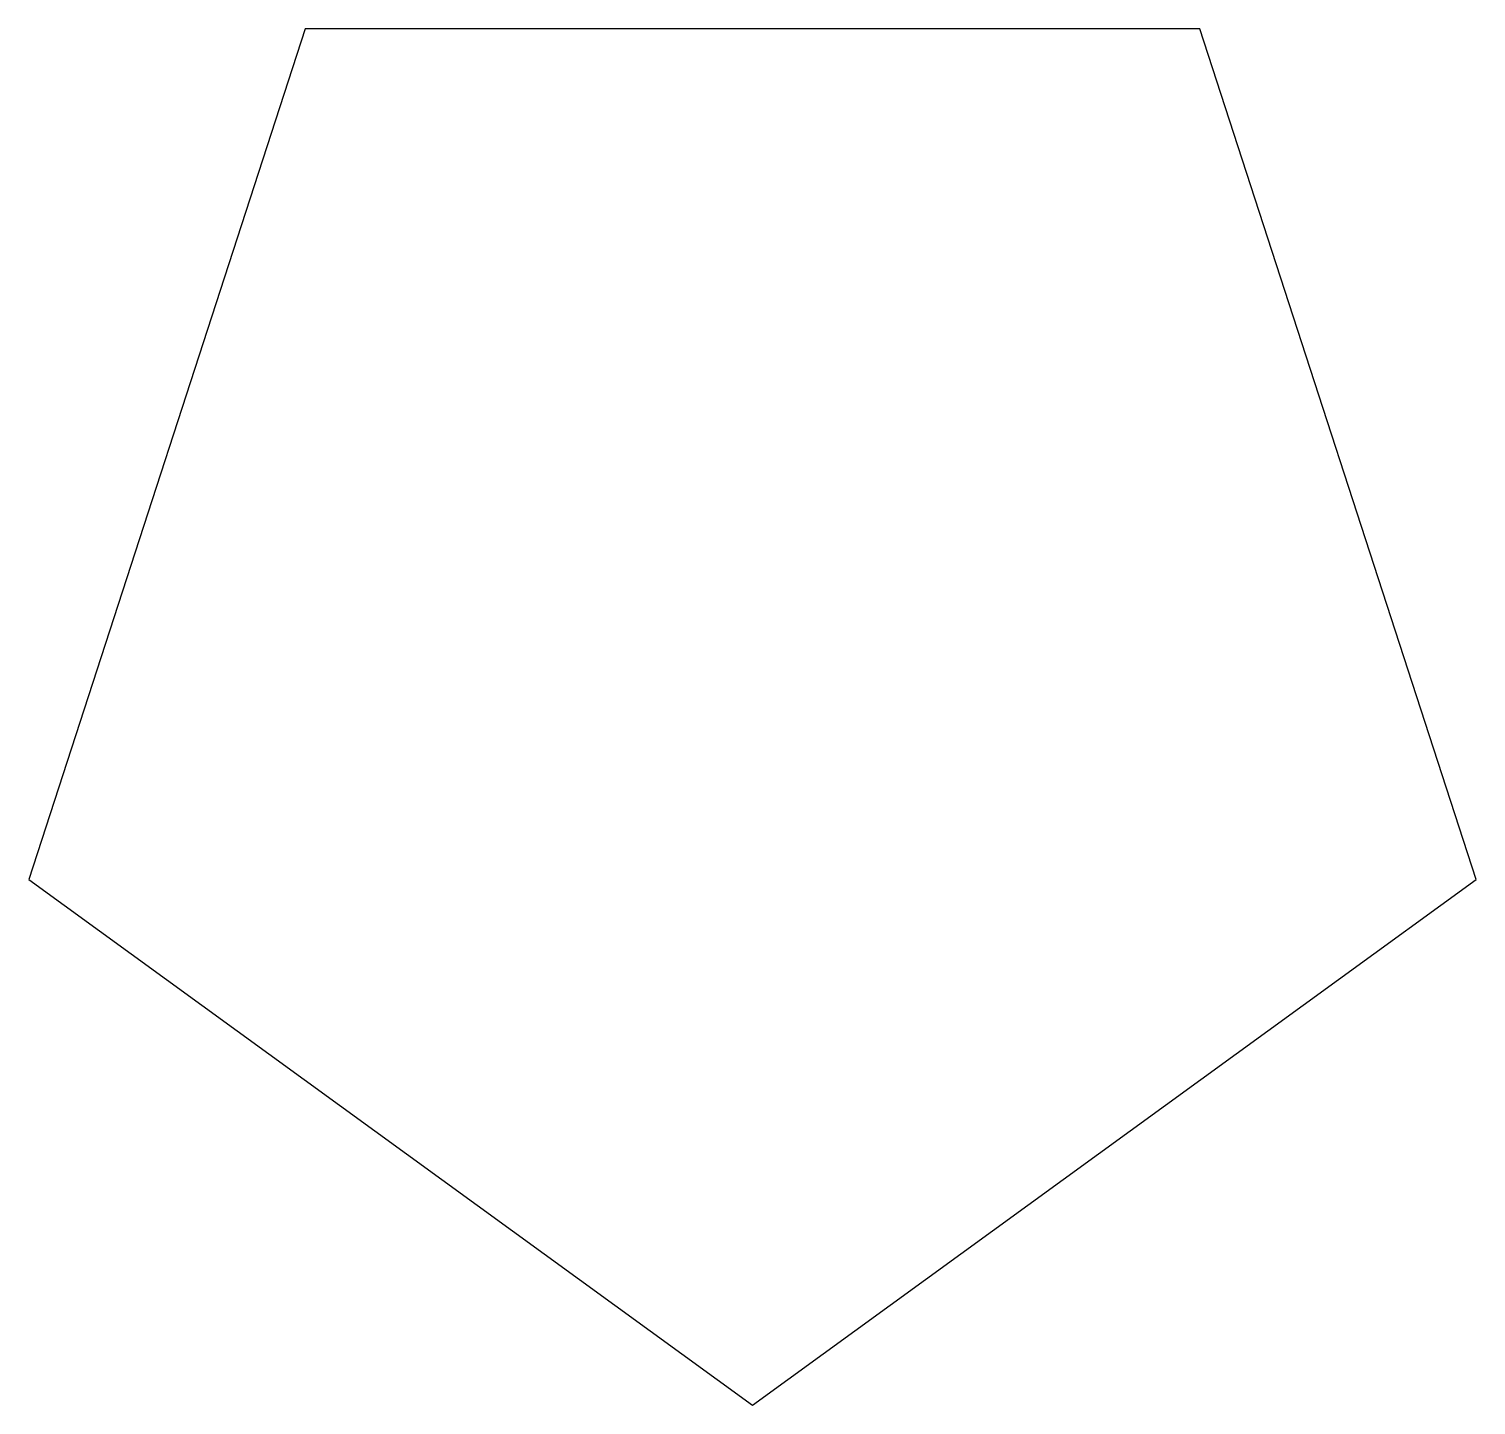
# Model space of a CAD drawing. Header units: millimetres. Extents: x 979 to 39021, y 0 to 36180.
import ezdxf

# ---------------------------------------------------------------- set-up
doc = ezdxf.new("R2010")
doc.units = ezdxf.units.MM
doc.layers.add('SLAB', color=1, linetype='Continuous')

msp = doc.modelspace()

# ---------------------------------------------------------------- linework, layer by layer
at = {"layer": 'SLAB'}
msp.add_lwpolyline([(20000, 0), (39021, 13820), (31756, 36180), (8244, 36180), (979, 13820)], close=True, dxfattribs=at)

doc.saveas('drawing.dxf')
